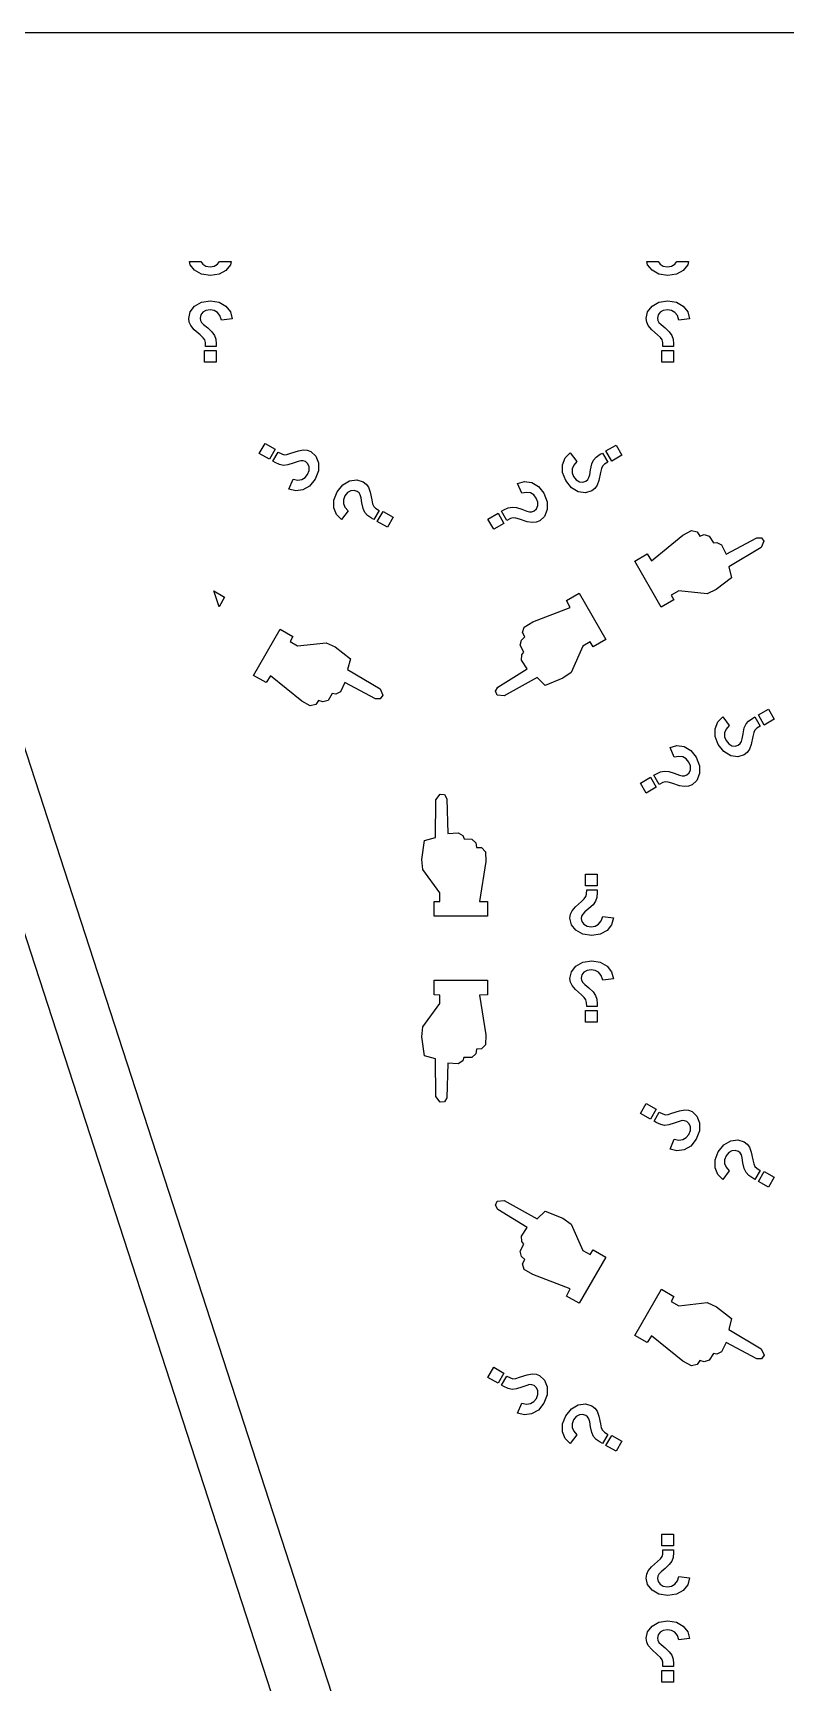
# Model space of a CAD drawing. Header units: metres. Extents: x 20 to 1108, y 20 to 251.
# Drawn here: x 267.1 to 306.6, y 164.2 to 250.8 of the extents above; entities that cross this region are included whole.
import ezdxf

# ---------------------------------------------------------------- set-up
doc = ezdxf.new("R2010")
doc.units = ezdxf.units.M

msp = doc.modelspace()

# ---------------------------------------------------------------- linework, layer by layer
for p, q in [((326.309, 20), (251.309, 250.826)), ((404.463, 250.826), (254.463, 250.826)), ((254.463, 250.826), (329.463, 20.0001)), ((275.356, 238.665), (275.319, 238.826)), ((275.319, 238.826), (275.907, 238.826)), ((275.587, 238.371), (275.356, 238.665)), ((275.951, 238.164), (275.587, 238.371)), ((275.907, 238.826), (276.013, 238.687)), ((276.423, 238.095), (275.951, 238.164)), ((276.013, 238.687), (276.179, 238.591)), ((276.179, 238.591), (276.397, 238.559)), ((276.397, 238.559), (276.61, 238.592)), ((276.61, 238.592), (276.784, 238.692)), ((276.784, 238.692), (276.891, 238.826)), ((277.228, 238.366), (276.873, 238.162)), ((276.891, 238.826), (277.506, 238.826)), ((277.464, 238.664), (277.228, 238.366)), ((277.506, 238.826), (277.464, 238.664)), ((299.355, 238.665), (299.319, 238.826)), ((299.319, 238.826), (299.907, 238.826)), ((299.587, 238.371), (299.355, 238.665)), ((299.951, 238.164), (299.587, 238.371)), ((299.907, 238.826), (300.012, 238.687)), ((300.422, 238.095), (299.951, 238.164)), ((300.012, 238.687), (300.178, 238.591)), ((300.178, 238.591), (300.396, 238.559)), ((300.396, 238.559), (300.61, 238.592)), ((300.61, 238.592), (300.784, 238.692)), ((300.784, 238.692), (300.89, 238.826)), ((301.228, 238.366), (300.873, 238.162)), ((300.89, 238.826), (301.506, 238.826)), ((301.464, 238.664), (301.228, 238.366)), ((301.506, 238.826), (301.464, 238.664)), ((276.873, 238.162), (276.423, 238.095)), ((300.873, 238.162), (300.422, 238.095)), ((275.354, 236.192), (275.587, 236.485)), ((275.587, 236.485), (275.95, 236.693)), ((275.95, 236.693), (276.422, 236.761)), ((276.422, 236.761), (276.872, 236.694)), ((276.872, 236.694), (277.227, 236.49)), ((277.227, 236.49), (277.464, 236.192)), ((299.354, 236.192), (299.587, 236.487)), ((299.587, 236.487), (299.95, 236.692)), ((299.95, 236.692), (300.422, 236.762)), ((300.422, 236.762), (300.873, 236.694)), ((300.873, 236.694), (301.227, 236.49)), ((301.227, 236.49), (301.464, 236.192)), ((275.276, 235.849), (275.354, 236.192)), ((275.305, 235.65), (275.276, 235.849)), ((275.39, 235.465), (275.305, 235.65)), ((275.907, 236.033), (275.871, 235.866)), ((275.871, 235.866), (275.89, 235.744)), ((275.89, 235.744), (275.951, 235.63)), ((276.011, 236.17), (275.907, 236.033)), ((275.951, 235.63), (276.06, 235.524)), ((276.177, 236.265), (276.011, 236.17)), ((276.4, 236.299), (276.177, 236.265)), ((276.606, 236.267), (276.4, 236.299)), ((276.784, 236.164), (276.606, 236.267)), ((276.915, 235.998), (276.784, 236.164)), ((276.999, 235.762), (276.915, 235.998)), ((277.559, 235.83), (276.999, 235.762)), ((277.464, 236.192), (277.559, 235.83)), ((299.277, 235.849), (299.354, 236.192)), ((299.306, 235.65), (299.277, 235.849)), ((299.39, 235.465), (299.306, 235.65)), ((299.908, 236.032), (299.87, 235.862)), ((299.87, 235.862), (299.89, 235.744)), ((299.89, 235.744), (299.95, 235.63)), ((300.011, 236.169), (299.908, 236.032)), ((299.95, 235.63), (300.062, 235.522)), ((300.178, 236.265), (300.011, 236.169)), ((300.396, 236.298), (300.178, 236.265)), ((300.61, 236.265), (300.396, 236.298)), ((300.784, 236.164), (300.61, 236.265)), ((300.915, 235.998), (300.784, 236.164)), ((300.999, 235.762), (300.915, 235.998)), ((301.558, 235.83), (300.999, 235.762)), ((301.464, 236.192), (301.558, 235.83)), ((275.568, 235.254), (275.39, 235.465)), ((275.878, 234.976), (275.568, 235.254)), ((276.033, 234.833), (275.878, 234.976)), ((276.117, 234.719), (276.033, 234.833)), ((276.06, 235.524), (276.271, 235.347)), ((276.15, 234.583), (276.117, 234.719)), ((276.271, 235.347), (276.492, 235.141)), ((276.492, 235.141), (276.627, 234.954)), ((276.627, 234.954), (276.691, 234.761)), ((276.691, 234.761), (276.714, 234.519)), ((299.568, 235.254), (299.39, 235.465)), ((299.878, 234.976), (299.568, 235.254)), ((300.032, 234.835), (299.878, 234.976)), ((300.118, 234.717), (300.032, 234.835)), ((300.062, 235.522), (300.269, 235.349)), ((300.149, 234.588), (300.118, 234.717)), ((300.269, 235.349), (300.492, 235.141)), ((300.492, 235.141), (300.625, 234.956)), ((300.625, 234.956), (300.692, 234.76)), ((300.692, 234.76), (300.715, 234.519)), ((276.103, 233.549), (276.103, 234.158)), ((276.103, 234.158), (276.712, 234.158)), ((276.159, 234.368), (276.15, 234.583)), ((276.712, 234.369), (276.159, 234.368)), ((276.714, 234.519), (276.712, 234.369)), ((276.712, 234.158), (276.712, 233.549)), ((300.103, 234.157), (300.712, 234.158)), ((300.103, 233.549), (300.103, 234.157)), ((300.16, 234.369), (300.149, 234.588)), ((300.712, 234.369), (300.16, 234.369)), ((300.715, 234.519), (300.712, 234.369)), ((300.712, 234.158), (300.713, 233.549)), ((276.712, 233.549), (276.103, 233.549)), ((300.713, 233.549), (300.103, 233.549)), ((278.98, 228.76), (279.284, 229.286)), ((279.507, 228.456), (278.98, 228.76)), ((279.284, 229.286), (279.811, 228.983)), ((279.811, 228.983), (279.507, 228.456)), ((279.691, 228.352), (279.966, 228.828)), ((279.966, 228.828), (280.156, 228.731)), ((280.156, 228.731), (280.29, 228.691)), ((280.29, 228.691), (280.43, 228.705)), ((280.43, 228.705), (280.632, 228.769)), ((280.632, 228.769), (281.033, 228.899)), ((281.033, 228.899), (281.301, 228.947)), ((281.301, 228.947), (281.499, 228.929)), ((281.499, 228.929), (281.69, 228.853)), ((281.69, 228.853), (281.946, 228.615)), ((295.036, 228.523), (295.298, 228.782)), ((295.298, 228.782), (295.639, 228.333)), ((296.658, 228.565), (296.867, 228.715)), ((296.867, 228.715), (296.988, 228.781)), ((296.988, 228.781), (297.263, 228.303)), ((297.17, 228.887), (297.699, 229.192)), ((297.476, 228.359), (297.17, 228.887)), ((298.003, 228.664), (297.476, 228.359)), ((297.699, 229.192), (298.003, 228.664)), ((279.808, 228.278), (279.691, 228.352)), ((280.043, 228.171), (279.808, 228.278)), ((280.242, 228.13), (280.043, 228.171)), ((280.468, 228.154), (280.242, 228.13)), ((280.752, 228.241), (280.468, 228.154)), ((281.015, 228.338), (280.752, 228.241)), ((281.162, 228.378), (281.015, 228.338)), ((281.288, 228.374), (281.162, 228.378)), ((281.407, 228.329), (281.288, 228.374)), ((281.532, 228.216), (281.407, 228.329)), ((281.515, 227.656), (281.599, 227.864)), ((281.599, 228.056), (281.532, 228.216)), ((281.599, 227.864), (281.599, 228.056)), ((282.082, 227.847), (281.908, 227.405)), ((281.946, 228.615), (282.085, 228.265)), ((282.085, 228.265), (282.082, 227.847)), ((294.893, 228.164), (295.036, 228.523)), ((294.894, 227.759), (294.893, 228.164)), ((295.476, 228.141), (295.398, 227.944)), ((295.398, 227.944), (295.398, 227.742)), ((295.639, 228.333), (295.476, 228.141)), ((296.315, 227.641), (296.361, 227.904)), ((296.361, 227.904), (296.431, 228.207)), ((296.431, 228.207), (296.522, 228.412)), ((296.522, 228.412), (296.658, 228.565)), ((296.927, 227.963), (296.878, 227.755)), ((296.982, 228.088), (296.927, 227.963)), ((297.087, 228.19), (296.982, 228.088)), ((297.263, 228.303), (297.087, 228.19)), ((280.533, 226.885), (280.753, 227.404)), ((280.753, 227.404), (280.997, 227.359)), ((280.997, 227.359), (281.21, 227.39)), ((281.21, 227.39), (281.382, 227.49)), ((281.621, 227.047), (281.27, 226.844)), ((281.382, 227.49), (281.515, 227.656)), ((281.908, 227.405), (281.621, 227.047)), ((283.061, 226.738), (283.355, 227.109)), ((283.355, 227.109), (283.716, 227.324)), ((283.716, 227.324), (284.091, 227.378)), ((284.091, 227.378), (284.424, 227.275)), ((284.424, 227.275), (284.58, 227.151)), ((284.58, 227.151), (284.701, 226.98)), ((284.701, 226.98), (284.792, 226.728)), ((292.533, 227.187), (292.888, 227.283)), ((292.752, 226.667), (292.533, 227.187)), ((292.888, 227.283), (293.272, 227.228)), ((293.272, 227.228), (293.622, 227.025)), ((293.622, 227.025), (293.908, 226.667)), ((295.061, 227.332), (294.894, 227.759)), ((295.357, 226.958), (295.061, 227.332)), ((295.715, 226.748), (295.357, 226.958)), ((295.398, 227.742), (295.474, 227.545)), ((295.474, 227.545), (295.613, 227.37)), ((295.613, 227.37), (295.778, 227.275)), ((295.778, 227.275), (295.95, 227.252)), ((295.95, 227.252), (296.113, 227.305)), ((296.113, 227.305), (296.211, 227.386)), ((296.211, 227.386), (296.277, 227.489)), ((296.277, 227.489), (296.315, 227.641)), ((296.581, 226.921), (296.424, 226.797)), ((296.701, 227.092), (296.581, 226.921)), ((296.791, 227.342), (296.701, 227.092)), ((296.878, 227.755), (296.791, 227.342)), ((280.891, 226.787), (280.533, 226.885)), ((281.27, 226.844), (280.891, 226.787)), ((282.893, 225.907), (282.894, 226.314)), ((282.894, 226.314), (283.061, 226.738)), ((283.475, 226.527), (283.398, 226.328)), ((283.398, 226.328), (283.398, 226.127)), ((283.398, 226.127), (283.475, 225.932)), ((283.614, 226.702), (283.475, 226.527)), ((283.778, 226.797), (283.614, 226.702)), ((283.949, 226.819), (283.778, 226.797)), ((284.116, 226.766), (283.949, 226.819)), ((284.211, 226.688), (284.116, 226.766)), ((284.277, 226.583), (284.211, 226.688)), ((284.316, 226.425), (284.277, 226.583)), ((284.36, 226.17), (284.316, 226.425)), ((284.43, 225.865), (284.36, 226.17)), ((284.792, 226.728), (284.878, 226.318)), ((284.878, 226.318), (284.925, 226.111)), ((284.925, 226.111), (284.982, 225.98)), ((292.999, 226.712), (292.752, 226.667)), ((293.21, 226.682), (292.999, 226.712)), ((293.382, 226.581), (293.21, 226.682)), ((293.515, 226.416), (293.382, 226.581)), ((293.599, 226.206), (293.515, 226.416)), ((293.599, 226.017), (293.599, 226.206)), ((293.908, 226.667), (294.082, 226.224)), ((294.082, 226.224), (294.086, 225.809)), ((296.091, 226.693), (295.715, 226.748)), ((296.424, 226.797), (296.091, 226.693)), ((283.036, 225.549), (282.893, 225.907)), ((283.298, 225.288), (283.036, 225.549)), ((283.638, 225.738), (283.298, 225.288)), ((283.475, 225.932), (283.638, 225.738)), ((284.524, 225.659), (284.43, 225.865)), ((284.659, 225.507), (284.524, 225.659)), ((284.868, 225.357), (284.659, 225.507)), ((284.988, 225.291), (284.868, 225.357)), ((284.982, 225.98), (285.083, 225.884)), ((285.263, 225.769), (284.988, 225.291)), ((285.083, 225.884), (285.263, 225.769)), ((285.17, 225.185), (285.476, 225.713)), ((285.698, 224.88), (285.17, 225.185)), ((285.476, 225.713), (286.003, 225.408)), ((286.003, 225.408), (285.698, 224.88)), ((290.979, 225.313), (291.507, 225.617)), ((291.284, 224.784), (290.979, 225.313)), ((291.507, 225.617), (291.812, 225.089)), ((291.69, 225.723), (291.817, 225.798)), ((291.966, 225.244), (291.69, 225.723)), ((291.817, 225.798), (292.04, 225.901)), ((292.153, 225.341), (291.966, 225.244)), ((292.04, 225.901), (292.242, 225.942)), ((292.292, 225.382), (292.153, 225.341)), ((292.242, 225.942), (292.468, 225.918)), ((292.434, 225.365), (292.292, 225.382)), ((292.631, 225.306), (292.434, 225.365)), ((292.468, 225.918), (292.754, 225.83)), ((293.035, 225.174), (292.631, 225.306)), ((292.754, 225.83), (293.022, 225.733)), ((293.022, 225.733), (293.161, 225.693)), ((293.297, 225.126), (293.035, 225.174)), ((293.161, 225.693), (293.288, 225.698)), ((293.288, 225.698), (293.407, 225.742)), ((293.407, 225.742), (293.533, 225.857)), ((293.691, 225.22), (293.504, 225.145)), ((293.533, 225.857), (293.599, 226.017)), ((293.945, 225.455), (293.691, 225.22)), ((294.086, 225.809), (293.945, 225.455)), ((291.812, 225.089), (291.284, 224.784)), ((293.504, 225.145), (293.297, 225.126)), ((299.56, 223.128), (301.205, 224.463)), ((301.205, 224.463), (301.654, 224.709)), ((301.654, 224.709), (301.948, 224.639)), ((301.948, 224.639), (302.088, 224.418)), ((302.088, 224.418), (302.317, 224.498)), ((302.317, 224.498), (302.588, 224.416)), ((302.588, 224.416), (302.805, 224.066)), ((303.475, 223.478), (305.078, 224.336)), ((305.078, 224.336), (305.328, 224.336)), ((305.328, 224.336), (305.462, 224.15)), ((298.676, 223.108), (299.338, 223.488)), ((299.338, 223.488), (299.56, 223.128)), ((302.805, 224.066), (302.987, 224.092)), ((302.987, 224.092), (303.233, 223.969)), ((303.233, 223.969), (303.475, 223.478)), ((305.315, 223.814), (303.613, 222.805)), ((305.462, 224.15), (305.315, 223.814)), ((300.075, 220.684), (298.676, 223.108)), ((303.613, 222.805), (303.76, 222.229)), ((303.76, 222.229), (302.959, 221.609)), ((276.596, 221.541), (277.159, 221.216)), ((276.866, 220.71), (276.596, 221.541)), ((277.159, 221.216), (276.866, 220.71)), ((295.096, 221.041), (295.758, 221.424)), ((295.299, 220.668), (295.096, 221.041)), ((295.758, 221.424), (297.159, 218.999)), ((300.738, 221.067), (300.075, 220.684)), ((300.985, 221.551), (300.599, 221.327)), ((300.599, 221.327), (300.738, 221.067)), ((302.488, 221.391), (300.985, 221.551)), ((302.959, 221.609), (302.488, 221.391)), ((293.324, 219.914), (295.299, 220.668)), ((278.677, 217.109), (280.076, 219.531)), ((280.076, 219.531), (280.738, 219.15)), ((280.738, 219.15), (280.599, 218.888)), ((292.733, 218.964), (292.917, 219.124)), ((292.796, 219.358), (292.883, 219.646)), ((292.917, 219.124), (292.796, 219.358)), ((292.883, 219.646), (293.324, 219.914)), ((280.599, 218.888), (280.986, 218.665)), ((280.986, 218.665), (282.488, 218.825)), ((282.488, 218.825), (282.961, 218.608)), ((282.961, 218.608), (283.761, 217.986)), ((292.668, 218.687), (292.733, 218.964)), ((292.864, 218.327), (292.668, 218.687)), ((292.751, 218.183), (292.864, 218.327)), ((295.952, 218.645), (295.338, 217.262)), ((296.338, 218.866), (295.952, 218.645)), ((296.495, 218.616), (296.338, 218.866)), ((297.159, 218.999), (296.495, 218.616)), ((283.761, 217.986), (283.614, 217.411)), ((283.614, 217.411), (285.315, 216.401)), ((291.494, 216.494), (293.039, 217.452)), ((292.736, 217.909), (292.751, 218.183)), ((293.039, 217.452), (292.736, 217.909)), ((279.338, 216.728), (278.677, 217.109)), ((279.56, 217.087), (279.338, 216.728)), ((281.208, 215.752), (279.56, 217.087)), ((283.475, 216.736), (283.234, 216.247)), ((285.08, 215.879), (283.475, 216.736)), ((293.552, 216.996), (291.828, 216.027)), ((293.978, 216.581), (293.552, 216.996)), ((294.914, 216.963), (293.978, 216.581)), ((295.338, 217.262), (294.914, 216.963)), ((281.656, 215.507), (281.208, 215.752)), ((282.089, 215.798), (281.948, 215.576)), ((282.319, 215.718), (282.089, 215.798)), ((282.589, 215.799), (282.319, 215.718)), ((282.806, 216.15), (282.589, 215.799)), ((282.989, 216.123), (282.806, 216.15)), ((283.234, 216.247), (282.989, 216.123)), ((285.329, 215.879), (285.08, 215.879)), ((285.315, 216.401), (285.464, 216.066)), ((285.464, 216.066), (285.329, 215.879)), ((291.367, 216.276), (291.494, 216.494)), ((291.463, 216.067), (291.367, 216.276)), ((291.828, 216.027), (291.463, 216.067)), ((281.948, 215.576), (281.656, 215.507)), ((303.034, 214.668), (303.297, 214.927)), ((303.297, 214.927), (303.638, 214.478)), ((304.657, 214.709), (304.868, 214.86)), ((304.868, 214.86), (304.988, 214.925)), ((304.988, 214.925), (305.265, 214.447)), ((305.17, 215.031), (305.698, 215.335)), ((305.475, 214.504), (305.17, 215.031)), ((306.002, 214.809), (305.475, 214.504)), ((305.698, 215.335), (306.002, 214.809)), ((302.893, 214.31), (303.034, 214.668)), ((302.893, 213.903), (302.893, 214.31)), ((303.475, 214.285), (303.397, 214.089)), ((303.397, 214.089), (303.397, 213.888)), ((303.638, 214.478), (303.475, 214.285)), ((304.314, 213.786), (304.361, 214.049)), ((304.361, 214.049), (304.43, 214.351)), ((304.43, 214.351), (304.523, 214.558)), ((304.523, 214.558), (304.657, 214.709)), ((304.924, 214.105), (304.878, 213.901)), ((304.983, 214.235), (304.924, 214.105)), ((305.086, 214.334), (304.983, 214.235)), ((305.265, 214.447), (305.086, 214.334)), ((300.533, 213.331), (300.887, 213.428)), ((300.752, 212.812), (300.533, 213.331)), ((300.887, 213.428), (301.272, 213.371)), ((301.272, 213.371), (301.621, 213.169)), ((301.621, 213.169), (301.908, 212.811)), ((303.061, 213.477), (302.893, 213.903)), ((303.355, 213.106), (303.061, 213.477)), ((303.715, 212.893), (303.355, 213.106)), ((303.397, 213.888), (303.474, 213.69)), ((303.474, 213.69), (303.613, 213.515)), ((303.613, 213.515), (303.777, 213.418)), ((303.777, 213.418), (303.949, 213.397)), ((303.949, 213.397), (304.112, 213.449)), ((304.112, 213.449), (304.209, 213.528)), ((304.209, 213.528), (304.275, 213.635)), ((304.275, 213.635), (304.314, 213.786)), ((304.58, 213.066), (304.423, 212.943)), ((304.701, 213.236), (304.58, 213.066)), ((304.79, 213.486), (304.701, 213.236)), ((304.878, 213.901), (304.79, 213.486)), ((300.999, 212.857), (300.752, 212.812)), ((301.21, 212.825), (300.999, 212.857)), ((301.382, 212.725), (301.21, 212.825)), ((301.518, 212.559), (301.382, 212.725)), ((301.598, 212.354), (301.518, 212.559)), ((301.599, 212.16), (301.598, 212.354)), ((301.908, 212.811), (302.082, 212.368)), ((302.082, 212.368), (302.086, 211.952)), ((304.091, 212.839), (303.715, 212.893)), ((304.423, 212.943), (304.091, 212.839)), ((298.98, 211.456), (299.506, 211.76)), ((299.284, 210.93), (298.98, 211.456)), ((299.506, 211.76), (299.81, 211.234)), ((299.69, 211.865), (299.819, 211.943)), ((299.965, 211.387), (299.69, 211.865)), ((299.819, 211.943), (300.039, 212.044)), ((300.154, 211.484), (299.965, 211.387)), ((300.039, 212.044), (300.242, 212.085)), ((300.291, 211.526), (300.154, 211.484)), ((300.242, 212.085), (300.468, 212.062)), ((300.432, 211.511), (300.291, 211.526)), ((300.632, 211.449), (300.432, 211.511)), ((300.468, 212.062), (300.754, 211.975)), ((301.035, 211.318), (300.632, 211.449)), ((300.754, 211.975), (301.022, 211.877)), ((301.022, 211.877), (301.161, 211.838)), ((301.297, 211.27), (301.035, 211.318)), ((301.161, 211.838), (301.287, 211.842)), ((301.287, 211.842), (301.407, 211.887)), ((301.407, 211.887), (301.533, 212)), ((301.69, 211.364), (301.503, 211.288)), ((301.533, 212), (301.599, 212.16)), ((301.945, 211.599), (301.69, 211.364)), ((302.086, 211.952), (301.945, 211.599)), ((288.223, 208.596), (288.246, 210.573)), ((288.246, 210.573), (288.463, 210.873)), ((288.463, 210.873), (288.692, 210.85)), ((288.692, 210.85), (288.818, 210.63)), ((288.818, 210.63), (288.875, 208.814)), ((299.81, 211.234), (299.284, 210.93)), ((301.503, 211.288), (301.297, 211.27)), ((288.875, 208.814), (289.421, 208.848)), ((289.421, 208.848), (289.653, 208.697)), ((287.515, 207.439), (287.652, 208.437)), ((287.652, 208.437), (288.223, 208.596)), ((289.653, 208.697), (289.721, 208.527)), ((289.721, 208.527), (290.134, 208.516)), ((290.134, 208.516), (290.337, 208.322)), ((290.337, 208.322), (290.384, 208.082)), ((290.384, 208.082), (290.647, 208.07)), ((290.647, 208.07), (290.852, 207.854)), ((290.852, 207.854), (290.864, 207.334)), ((287.563, 206.914), (287.515, 207.439)), ((290.864, 207.334), (290.532, 205.248)), ((288.452, 205.693), (287.563, 206.914)), ((296.104, 206.057), (296.104, 206.667)), ((296.104, 206.667), (296.712, 206.667)), ((296.712, 206.667), (296.712, 206.057)), ((288.452, 205.248), (288.452, 205.693)), ((295.878, 205.238), (296.033, 205.382)), ((296.033, 205.382), (296.118, 205.498)), ((296.712, 206.057), (296.104, 206.057)), ((296.118, 205.498), (296.15, 205.628)), ((296.15, 205.628), (296.16, 205.847)), ((296.16, 205.847), (296.712, 205.847)), ((296.626, 205.259), (296.492, 205.074)), ((296.69, 205.449), (296.626, 205.259)), ((296.715, 205.72), (296.69, 205.449)), ((296.712, 205.847), (296.715, 205.72)), ((288.155, 205.236), (288.452, 205.248)), ((288.155, 204.471), (288.155, 205.236)), ((290.954, 204.471), (288.155, 204.471)), ((290.532, 205.248), (290.954, 205.235)), ((290.954, 205.235), (290.954, 204.471)), ((295.278, 204.367), (295.307, 204.568)), ((295.307, 204.568), (295.389, 204.748)), ((295.389, 204.748), (295.567, 204.958)), ((295.567, 204.958), (295.878, 205.238)), ((295.891, 204.474), (295.871, 204.353)), ((295.95, 204.582), (295.891, 204.474)), ((296.067, 204.698), (295.95, 204.582)), ((296.275, 204.872), (296.067, 204.698)), ((296.492, 205.074), (296.275, 204.872)), ((296.917, 204.219), (297.001, 204.453)), ((297.001, 204.453), (297.559, 204.385)), ((295.356, 204.024), (295.278, 204.367)), ((295.587, 203.731), (295.356, 204.024)), ((295.951, 203.523), (295.587, 203.731)), ((295.871, 204.353), (295.907, 204.185)), ((295.907, 204.185), (296.013, 204.046)), ((296.423, 203.453), (295.951, 203.523)), ((296.013, 204.046), (296.179, 203.95)), ((296.179, 203.95), (296.397, 203.918)), ((296.397, 203.918), (296.61, 203.95)), ((296.61, 203.95), (296.784, 204.051)), ((296.784, 204.051), (296.917, 204.219)), ((297.228, 203.725), (296.873, 203.521)), ((297.464, 204.023), (297.228, 203.725)), ((297.559, 204.385), (297.464, 204.023)), ((296.873, 203.521), (296.423, 203.453)), ((295.354, 201.55), (295.587, 201.845)), ((295.587, 201.845), (295.95, 202.051)), ((295.95, 202.051), (296.422, 202.119)), ((296.422, 202.119), (296.872, 202.054)), ((296.872, 202.054), (297.227, 201.849)), ((297.227, 201.849), (297.464, 201.551)), ((288.155, 200.338), (288.155, 201.104)), ((288.155, 201.104), (290.954, 201.103)), ((290.954, 201.103), (290.953, 200.339)), ((295.276, 201.207), (295.354, 201.55)), ((295.305, 201.009), (295.276, 201.207)), ((295.39, 200.824), (295.305, 201.009)), ((295.907, 201.392), (295.871, 201.225)), ((295.871, 201.225), (295.89, 201.103)), ((295.89, 201.103), (295.951, 200.989)), ((296.011, 201.528), (295.907, 201.392)), ((295.951, 200.989), (296.06, 200.883)), ((296.177, 201.624), (296.011, 201.528)), ((296.4, 201.657), (296.177, 201.624)), ((296.606, 201.625), (296.4, 201.657)), ((296.784, 201.524), (296.606, 201.625)), ((296.915, 201.357), (296.784, 201.524)), ((296.999, 201.12), (296.915, 201.357)), ((297.559, 201.19), (296.999, 201.12)), ((297.464, 201.551), (297.559, 201.19)), ((288.451, 200.327), (288.155, 200.338)), ((288.451, 199.881), (288.451, 200.327)), ((290.953, 200.339), (290.531, 200.327)), ((290.531, 200.327), (290.863, 198.237)), ((295.568, 200.613), (295.39, 200.824)), ((295.878, 200.335), (295.568, 200.613)), ((296.033, 200.193), (295.878, 200.335)), ((296.117, 200.078), (296.033, 200.193)), ((296.06, 200.883), (296.271, 200.705)), ((296.15, 199.943), (296.117, 200.078)), ((296.271, 200.705), (296.492, 200.5)), ((296.492, 200.5), (296.627, 200.314)), ((296.627, 200.314), (296.691, 200.12)), ((296.691, 200.12), (296.714, 199.877)), ((287.562, 198.661), (288.451, 199.881)), ((296.103, 198.907), (296.103, 199.517)), ((296.103, 199.517), (296.712, 199.517)), ((296.159, 199.727), (296.15, 199.943)), ((296.712, 199.729), (296.159, 199.727)), ((296.714, 199.877), (296.712, 199.729)), ((296.712, 199.517), (296.712, 198.907)), ((287.514, 198.141), (287.562, 198.661)), ((296.712, 198.907), (296.103, 198.907)), ((287.652, 197.138), (287.514, 198.141)), ((290.383, 197.492), (290.337, 197.252)), ((290.646, 197.505), (290.383, 197.492)), ((290.852, 197.722), (290.646, 197.505)), ((290.863, 198.237), (290.852, 197.722)), ((288.223, 196.978), (287.652, 197.138)), ((288.246, 195), (288.223, 196.978)), ((288.875, 196.761), (288.817, 194.944)), ((289.421, 196.726), (288.875, 196.761)), ((289.651, 196.875), (289.421, 196.726)), ((289.72, 197.047), (289.651, 196.875)), ((290.134, 197.06), (289.72, 197.047)), ((290.337, 197.252), (290.134, 197.06)), ((288.462, 194.702), (288.246, 195)), ((288.817, 194.944), (288.691, 194.725)), ((288.691, 194.725), (288.462, 194.702)), ((298.98, 194.118), (299.284, 194.646)), ((299.507, 193.815), (298.98, 194.118)), ((299.284, 194.646), (299.811, 194.341)), ((299.811, 194.341), (299.507, 193.815)), ((299.691, 193.71), (299.966, 194.188)), ((299.966, 194.188), (300.156, 194.089)), ((300.156, 194.089), (300.29, 194.049)), ((300.29, 194.049), (300.43, 194.065)), ((300.43, 194.065), (300.632, 194.127)), ((300.632, 194.127), (301.033, 194.257)), ((301.033, 194.257), (301.301, 194.306)), ((301.301, 194.306), (301.499, 194.287)), ((301.499, 194.287), (301.69, 194.211)), ((301.69, 194.211), (301.946, 193.974)), ((299.808, 193.637), (299.691, 193.71)), ((300.043, 193.53), (299.808, 193.637)), ((300.242, 193.489), (300.043, 193.53)), ((300.468, 193.513), (300.242, 193.489)), ((300.752, 193.601), (300.468, 193.513)), ((301.015, 193.696), (300.752, 193.601)), ((301.162, 193.737), (301.015, 193.696)), ((301.288, 193.733), (301.162, 193.737)), ((301.407, 193.689), (301.288, 193.733)), ((301.532, 193.574), (301.407, 193.689)), ((301.515, 193.016), (301.599, 193.223)), ((301.599, 193.415), (301.532, 193.574)), ((301.599, 193.223), (301.599, 193.415)), ((302.082, 193.206), (301.908, 192.764)), ((301.946, 193.974), (302.085, 193.623)), ((302.085, 193.623), (302.082, 193.206)), ((300.533, 192.244), (300.753, 192.764)), ((300.753, 192.764), (300.997, 192.718)), ((300.997, 192.718), (301.21, 192.749)), ((301.21, 192.749), (301.382, 192.85)), ((301.621, 192.406), (301.27, 192.202)), ((301.382, 192.85), (301.515, 193.016)), ((301.908, 192.764), (301.621, 192.406)), ((303.061, 192.097), (303.355, 192.469)), ((303.355, 192.469), (303.716, 192.683)), ((303.716, 192.683), (304.091, 192.736)), ((304.091, 192.736), (304.424, 192.634)), ((304.424, 192.634), (304.58, 192.509)), ((304.58, 192.509), (304.701, 192.339)), ((304.701, 192.339), (304.792, 192.087)), ((300.891, 192.147), (300.533, 192.244)), ((301.27, 192.202), (300.891, 192.147)), ((302.893, 191.266), (302.894, 191.673)), ((302.894, 191.673), (303.061, 192.097)), ((303.475, 191.886), (303.398, 191.688)), ((303.398, 191.688), (303.398, 191.486)), ((303.398, 191.486), (303.475, 191.29)), ((303.614, 192.061), (303.475, 191.886)), ((303.778, 192.156), (303.614, 192.061)), ((303.949, 192.178), (303.778, 192.156)), ((304.116, 192.125), (303.949, 192.178)), ((304.211, 192.047), (304.116, 192.125)), ((304.277, 191.942), (304.211, 192.047)), ((304.316, 191.784), (304.277, 191.942)), ((304.36, 191.529), (304.316, 191.784)), ((304.43, 191.224), (304.36, 191.529)), ((304.792, 192.087), (304.878, 191.678)), ((304.878, 191.678), (304.925, 191.471)), ((304.925, 191.471), (304.982, 191.338)), ((303.036, 190.908), (302.893, 191.266)), ((303.298, 190.648), (303.036, 190.908)), ((303.638, 191.098), (303.298, 190.648)), ((303.475, 191.29), (303.638, 191.098)), ((304.524, 191.018), (304.43, 191.224)), ((304.659, 190.865), (304.524, 191.018)), ((304.868, 190.716), (304.659, 190.865)), ((304.988, 190.65), (304.868, 190.716)), ((304.982, 191.338), (305.083, 191.243)), ((305.263, 191.128), (304.988, 190.65)), ((305.083, 191.243), (305.263, 191.128)), ((305.17, 190.544), (305.476, 191.071)), ((305.698, 190.239), (305.17, 190.544)), ((305.476, 191.071), (306.003, 190.767)), ((306.003, 190.767), (305.698, 190.239)), ((291.367, 189.3), (291.462, 189.509)), ((291.494, 189.081), (291.367, 189.3)), ((291.462, 189.509), (291.828, 189.548)), ((293.038, 188.122), (291.494, 189.081)), ((291.828, 189.548), (293.552, 188.578)), ((293.552, 188.578), (293.978, 188.993)), ((293.978, 188.993), (294.912, 188.611)), ((292.735, 187.666), (293.038, 188.122)), ((294.912, 188.611), (295.338, 188.312)), ((295.338, 188.312), (295.952, 186.929)), ((292.666, 186.885), (292.864, 187.248)), ((292.749, 187.394), (292.735, 187.666)), ((292.864, 187.248), (292.749, 187.394)), ((292.732, 186.611), (292.666, 186.885)), ((292.917, 186.45), (292.732, 186.611)), ((292.795, 186.217), (292.917, 186.45)), ((292.881, 185.93), (292.795, 186.217)), ((297.159, 186.575), (295.758, 184.151)), ((295.952, 186.929), (296.338, 186.707)), ((296.338, 186.707), (296.495, 186.958)), ((296.495, 186.958), (297.159, 186.575)), ((293.324, 185.661), (292.881, 185.93)), ((295.298, 184.906), (293.324, 185.661)), ((295.096, 184.533), (295.298, 184.906)), ((295.758, 184.151), (295.096, 184.533)), ((298.677, 182.468), (300.076, 184.891)), ((300.076, 184.891), (300.738, 184.508)), ((300.738, 184.508), (300.599, 184.246)), ((300.599, 184.246), (300.986, 184.024)), ((300.986, 184.024), (302.488, 184.185)), ((302.488, 184.185), (302.961, 183.967)), ((302.961, 183.967), (303.761, 183.345)), ((303.761, 183.345), (303.614, 182.771)), ((303.614, 182.771), (305.315, 181.76)), ((299.338, 182.087), (298.677, 182.468)), ((299.56, 182.446), (299.338, 182.087)), ((301.208, 181.11), (299.56, 182.446)), ((303.475, 182.095), (303.234, 181.607)), ((305.08, 181.238), (303.475, 182.095)), ((301.656, 180.865), (301.208, 181.11)), ((302.089, 181.156), (301.948, 180.935)), ((302.319, 181.076), (302.089, 181.156)), ((302.589, 181.158), (302.319, 181.076)), ((302.806, 181.508), (302.589, 181.158)), ((302.989, 181.482), (302.806, 181.508)), ((303.234, 181.607), (302.989, 181.482)), ((305.329, 181.238), (305.08, 181.238)), ((305.315, 181.76), (305.464, 181.424)), ((305.464, 181.424), (305.329, 181.238)), ((290.979, 180.262), (291.283, 180.79)), ((291.506, 179.958), (290.979, 180.262)), ((291.283, 180.79), (291.811, 180.485)), ((291.811, 180.485), (291.506, 179.958)), ((291.69, 179.852), (291.965, 180.331)), ((291.965, 180.331), (292.155, 180.233)), ((292.155, 180.233), (292.29, 180.193)), ((292.29, 180.193), (292.432, 180.209)), ((292.432, 180.209), (292.631, 180.271)), ((292.631, 180.271), (293.033, 180.401)), ((293.033, 180.401), (293.301, 180.449)), ((293.301, 180.449), (293.499, 180.432)), ((293.499, 180.432), (293.689, 180.356)), ((293.689, 180.356), (293.945, 180.117)), ((301.948, 180.935), (301.656, 180.865)), ((291.807, 179.781), (291.69, 179.852)), ((292.04, 179.675), (291.807, 179.781)), ((292.242, 179.632), (292.04, 179.675)), ((292.468, 179.657), (292.242, 179.632)), ((292.753, 179.744), (292.468, 179.657)), ((293.015, 179.841), (292.753, 179.744)), ((293.161, 179.881), (293.015, 179.841)), ((293.288, 179.877), (293.161, 179.881)), ((293.406, 179.832), (293.288, 179.877)), ((293.533, 179.719), (293.406, 179.832)), ((293.518, 179.162), (293.598, 179.365)), ((293.599, 179.559), (293.533, 179.719)), ((293.598, 179.365), (293.599, 179.559)), ((294.082, 179.352), (293.907, 178.908)), ((293.945, 180.117), (294.085, 179.768)), ((294.085, 179.768), (294.082, 179.352)), ((292.532, 178.389), (292.751, 178.907)), ((292.751, 178.907), (292.998, 178.861)), ((292.998, 178.861), (293.209, 178.893)), ((293.209, 178.893), (293.381, 178.993)), ((293.621, 178.55), (293.27, 178.347)), ((293.381, 178.993), (293.518, 179.162)), ((293.907, 178.908), (293.621, 178.55)), ((295.061, 178.241), (295.357, 178.616)), ((295.357, 178.616), (295.715, 178.825)), ((295.715, 178.825), (296.09, 178.881)), ((296.09, 178.881), (296.424, 178.776)), ((296.424, 178.776), (296.579, 178.653)), ((296.579, 178.653), (296.701, 178.484)), ((296.701, 178.484), (296.792, 178.231)), ((292.891, 178.29), (292.532, 178.389)), ((293.27, 178.347), (292.891, 178.29)), ((294.893, 177.407), (294.894, 177.819)), ((294.894, 177.819), (295.061, 178.241)), ((295.474, 178.029), (295.398, 177.832)), ((295.398, 177.832), (295.398, 177.631)), ((295.398, 177.631), (295.476, 177.434)), ((295.613, 178.205), (295.474, 178.029)), ((295.777, 178.3), (295.613, 178.205)), ((295.95, 178.322), (295.777, 178.3)), ((296.115, 178.269), (295.95, 178.322)), ((296.208, 178.194), (296.115, 178.269)), ((296.276, 178.083), (296.208, 178.194)), ((296.316, 177.927), (296.276, 178.083)), ((296.36, 177.673), (296.316, 177.927)), ((296.429, 177.37), (296.36, 177.673)), ((296.792, 178.231), (296.878, 177.821)), ((296.878, 177.821), (296.926, 177.612)), ((296.926, 177.612), (296.982, 177.486)), ((295.034, 177.052), (294.893, 177.407)), ((295.298, 176.792), (295.034, 177.052)), ((295.639, 177.24), (295.298, 176.792)), ((295.476, 177.434), (295.639, 177.24)), ((296.524, 177.161), (296.429, 177.37)), ((296.659, 177.009), (296.524, 177.161)), ((296.865, 176.862), (296.659, 177.009)), ((296.989, 176.794), (296.865, 176.862)), ((296.982, 177.486), (297.087, 177.385)), ((297.266, 177.272), (296.989, 176.794)), ((297.087, 177.385), (297.266, 177.272)), ((297.17, 176.688), (297.475, 177.216)), ((297.699, 176.383), (297.17, 176.688)), ((297.475, 177.216), (298.003, 176.911)), ((298.003, 176.911), (297.699, 176.383)), ((300.103, 171.416), (300.103, 172.026)), ((300.103, 172.026), (300.712, 172.026)), ((300.712, 172.026), (300.712, 171.416)), ((299.878, 170.598), (300.033, 170.741)), ((300.033, 170.741), (300.117, 170.857)), ((300.712, 171.416), (300.103, 171.416)), ((300.117, 170.857), (300.149, 170.986)), ((300.149, 170.986), (300.16, 171.205)), ((300.16, 171.205), (300.711, 171.205)), ((300.626, 170.617), (300.492, 170.433)), ((300.69, 170.809), (300.626, 170.617)), ((300.715, 171.078), (300.69, 170.809)), ((300.711, 171.205), (300.715, 171.078)), ((299.277, 169.726), (299.306, 169.927)), ((299.306, 169.927), (299.389, 170.107)), ((299.389, 170.107), (299.567, 170.317)), ((299.567, 170.317), (299.878, 170.598)), ((299.89, 169.832), (299.87, 169.711)), ((299.949, 169.942), (299.89, 169.832)), ((300.067, 170.058), (299.949, 169.942)), ((300.275, 170.232), (300.067, 170.058)), ((300.492, 170.433), (300.275, 170.232)), ((300.916, 169.577), (301, 169.813)), ((301, 169.813), (301.558, 169.743)), ((299.355, 169.383), (299.277, 169.726)), ((299.587, 169.089), (299.355, 169.383)), ((299.951, 168.882), (299.587, 169.089)), ((299.87, 169.711), (299.907, 169.543)), ((299.907, 169.543), (300.012, 169.404)), ((300.422, 168.812), (299.951, 168.882)), ((300.012, 169.404), (300.178, 169.309)), ((300.178, 169.309), (300.396, 169.276)), ((300.396, 169.276), (300.61, 169.31)), ((300.873, 168.88), (300.422, 168.812)), ((300.61, 169.31), (300.784, 169.409)), ((300.784, 169.409), (300.916, 169.577)), ((301.228, 169.084), (300.873, 168.88)), ((301.464, 169.382), (301.228, 169.084)), ((301.558, 169.743), (301.464, 169.382)), ((299.354, 166.909), (299.587, 167.206)), ((299.587, 167.206), (299.95, 167.409)), ((299.95, 167.409), (300.422, 167.481)), ((300.422, 167.481), (300.873, 167.412)), ((300.873, 167.412), (301.227, 167.209)), ((301.227, 167.209), (301.464, 166.909)), ((299.277, 166.567), (299.354, 166.909)), ((299.306, 166.368), (299.277, 166.567)), ((299.39, 166.184), (299.306, 166.368)), ((299.908, 166.751), (299.87, 166.581)), ((299.87, 166.581), (299.89, 166.463)), ((299.89, 166.463), (299.95, 166.349)), ((300.011, 166.887), (299.908, 166.751)), ((299.95, 166.349), (300.062, 166.24)), ((300.178, 166.983), (300.011, 166.887)), ((300.396, 167.016), (300.178, 166.983)), ((300.61, 166.983), (300.396, 167.016)), ((300.784, 166.883), (300.61, 166.983)), ((300.915, 166.716), (300.784, 166.883)), ((300.999, 166.48), (300.915, 166.716)), ((301.558, 166.549), (300.999, 166.48)), ((301.464, 166.909), (301.558, 166.549)), ((299.568, 165.973), (299.39, 166.184)), ((299.878, 165.694), (299.568, 165.973)), ((300.032, 165.554), (299.878, 165.694)), ((300.118, 165.435), (300.032, 165.554)), ((300.062, 166.24), (300.269, 166.068)), ((300.149, 165.307), (300.118, 165.435)), ((300.269, 166.068), (300.492, 165.859)), ((300.492, 165.859), (300.625, 165.674)), ((300.625, 165.674), (300.692, 165.479)), ((300.692, 165.479), (300.715, 165.236)), ((300.103, 164.876), (300.712, 164.877)), ((300.103, 164.267), (300.103, 164.876)), ((300.16, 165.088), (300.149, 165.307)), ((300.712, 165.088), (300.16, 165.088)), ((300.715, 165.236), (300.712, 165.088)), ((300.712, 164.877), (300.713, 164.268)), ((300.713, 164.268), (300.103, 164.267))]:
    msp.add_line(p, q)

doc.saveas('drawing.dxf')
